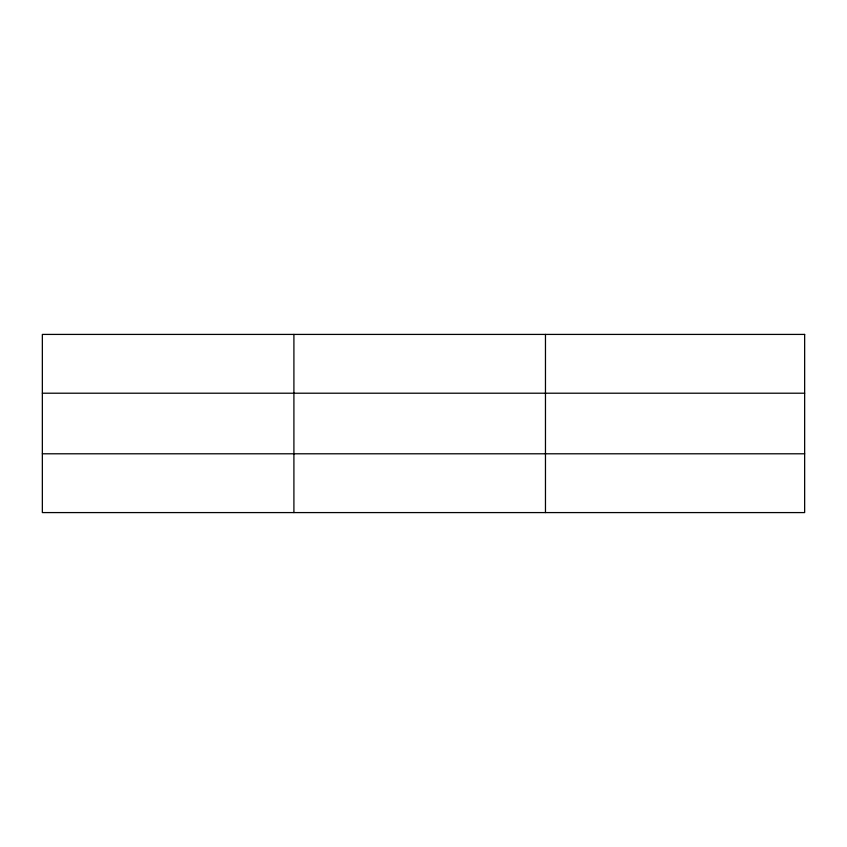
<?xml version="1.0" encoding="UTF-8"?>
<svg xmlns="http://www.w3.org/2000/svg" width="847" height="847" viewBox="0 0 847 847"><rect width="100%" height="100%" fill="white"/><g stroke="black" fill="none" stroke-linecap="round" stroke-linejoin="round"><path stroke-width="1.27" d="M293.909 334.417L293.909 512.583M545.468 334.417L545.468 512.583M42.35 393.209L804.65 393.209M42.35 453.791L804.65 453.791M804.65 334.417L804.65 512.583L42.35 512.583L42.35 334.417L804.65 334.417"/></g></svg>
